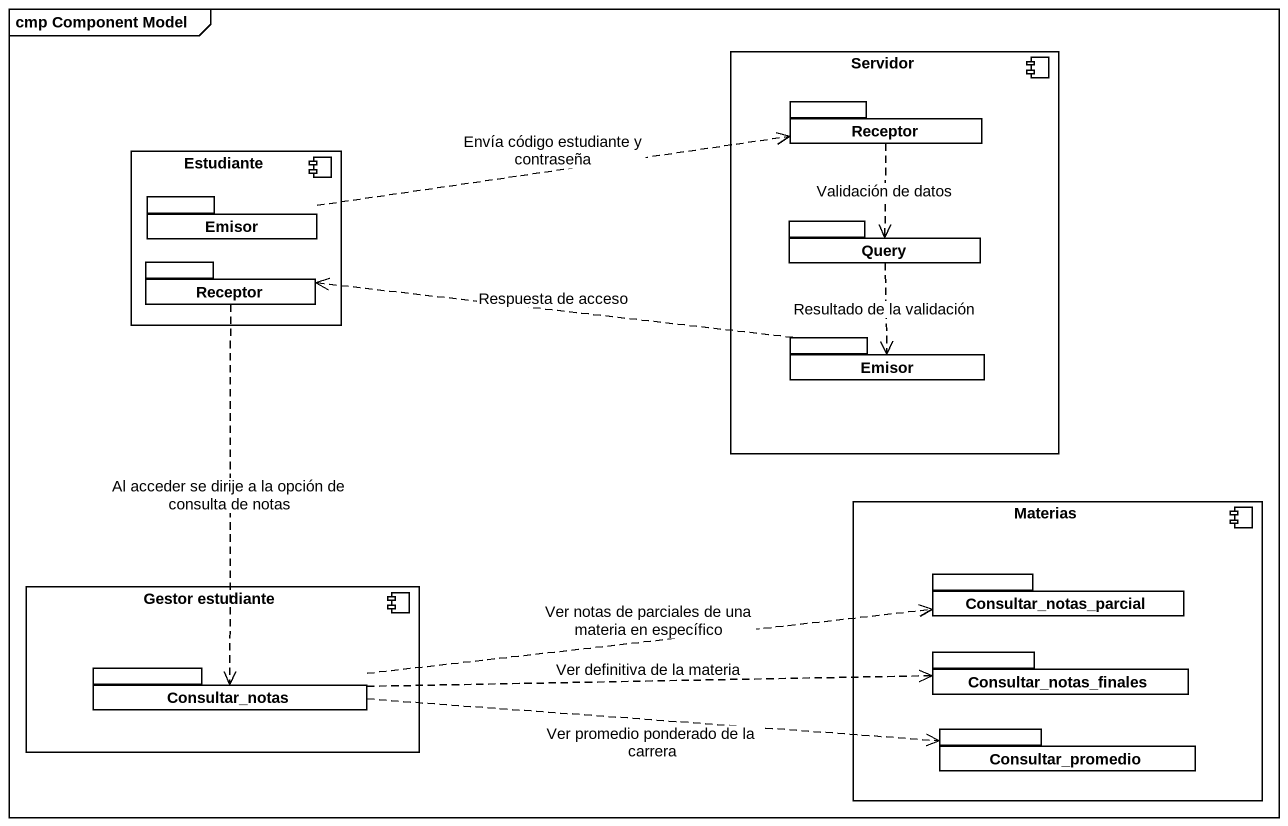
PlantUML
@startuml
mainframe cmp Component Model
component Servidor {
  package Receptor {
  }
  package Query {
  }
  package "Emisor" as Emisor_2 {
  }
}
component Estudiante {
  package Emisor {
  }
  package "Receptor" as Receptor_2 {
  }
}
component Materias {
  package Consultar_notas_parcial {
  }
  package Consultar_notas_finales {
  }
  package Consultar_promedio {
  }
}
component "Gestor estudiante" as Gestor_estudiante {
  package Consultar_notas {
  }
}
Receptor ..> Query : Validación de datos
Emisor .right.> Receptor : Envía código estudiante y contraseña
Query ..> Emisor_2 : Resultado de la validación
Receptor_2 ..> Consultar_notas : Al acceder se dirije a la opción de consulta de notas
Emisor_2 .left.> Receptor_2 : Respuesta de acceso
Consultar_notas .right.> Consultar_notas_parcial : Ver notas de parciales de una materia en específico
Consultar_notas .right.> Consultar_notas_finales : Ver definitiva de la materia
Consultar_notas .right.> Consultar_promedio : Ver promedio ponderado de la carrera
@enduml
